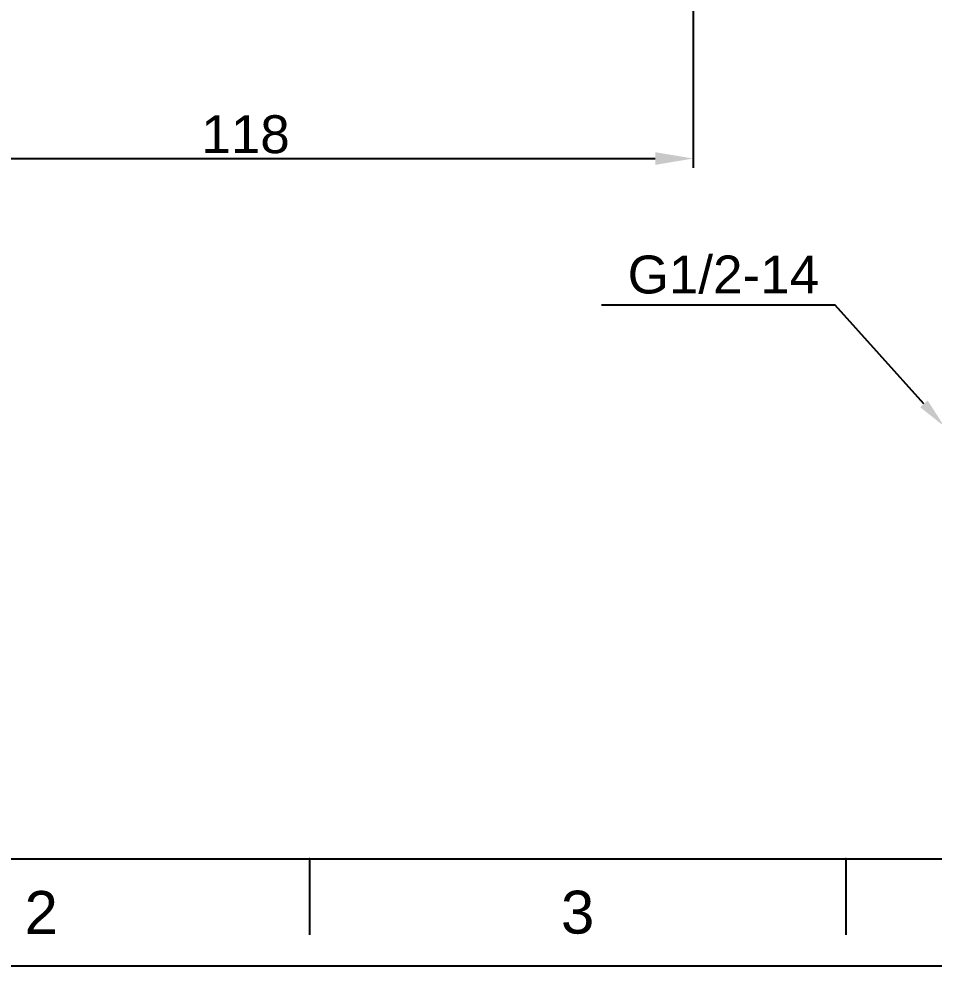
# Model space of a CAD drawing. Header units: millimetres. Extents: x 645 to 1239, y -1145 to -725.
# Drawn here: x 762 to 882.6, y -1144.5 to -1019.6 of the extents above; entities that cross this region are included whole.
import ezdxf

# ---------------------------------------------------------------- set-up
doc = ezdxf.new("R2010")
doc.units = ezdxf.units.MM
doc.header["$LTSCALE"] = 0.1
doc.layers.add('DIM', color=3, linetype='Continuous')
doc.styles.get("Standard").update_dxf_attribs({"font": 'arial.ttf'})
doc.dimstyles.new('ISO-25', dxfattribs={"dimtxt": 2.5, "dimasz": 2.5, "dimexe": 1.25, "dimexo": 0.625, "dimtad": 1, "dimdec": 1, "dimtxsty": 'Standard', "dimcen": 2.5, "dimadec": 0, "dimazin": 0, "dimtfac": 1, "dimtdec": 1, "dimtmove": 0, "dimatfit": 3, "dimfxl": 1, "dimarcsym": 0})

# ---------------------------------------------------------------- blocks, each defined once
blk = doc.blocks.new('*D35')
at = {"layer": 'Defpoints', "color": 0, "transparency": 16777216}
for p in [(732.86, -1009.6), (850.86, -1009.6), (850.86, -1038.01)]:
    blk.add_point(p, dxfattribs=at)
at = {"layer": 'DIM', "color": 3, "lineweight": -2, "transparency": 16777216}
for p, q in [((732.86, -1010.23), (732.86, -1039.26)), ((850.86, -1010.23), (850.86, -1039.26)), ((737.86, -1038.01), (845.86, -1038.01))]:
    blk.add_line(p, q, dxfattribs=at)
at = {"layer": 'DIM', "color": 3, "transparency": 16777216}
for points in [[(737.86, -1037.18), (737.86, -1038.85), (732.86, -1038.01)], [(845.86, -1037.18), (845.86, -1038.85), (850.86, -1038.01)]]:
    blk.add_solid(points, dxfattribs=at)
at = {"layer": 'DIM', "color": 3, "transparency": 16777216, "insert": (791.86, -1034.84), "char_height": 5, "attachment_point": 5}
blk.add_mtext('118', dxfattribs=at)

msp = doc.modelspace()

# ---------------------------------------------------------------- linework, layer by layer
for p, q in [((658.86, -1130.38), (1224.52, -1130.38)), ((800.28, -1130.38), (800.28, -1140.38)), ((870.98, -1130.38), (870.98, -1140.38))]:
    msp.add_line(p, q)
msp.add_lwpolyline([(644.72, -724.52), (1238.66, -724.52), (1238.66, -1144.52), (644.72, -1144.52)], close=True)
for p in [(800.28, -1130.38), (870.98, -1130.38)]:
    msp.add_point(p)
at = {"layer": 'DIM', "linetype": 'ByBlock', "lineweight": -2}
msp.add_line((869.56, -1057.36, 0), (838.76, -1057.36, 0), dxfattribs=at)
at = {"layer": 'DIM', "linetype": 'ByBlock', "lineweight": -2, "elevation": 0}
msp.add_lwpolyline([(881.28, -1070.36), (869.56, -1057.36)], dxfattribs=at)
at = {"layer": 'DIM'}
msp.add_solid([(881.77, -1069.92, 0), (883.95, -1073.33, 0), (880.78, -1070.81, 0)], dxfattribs=at)

# ---------------------------------------------------------------- texts
at = {"char_height": 5.66, "attachment_point": 5}
for s, insert in [('2', (764.92, -1137.45)), ('3', (835.63, -1137.45))]:
    msp.add_mtext_dynamic_manual_height_columns(s, width=50, gutter_width=12.5, heights=[0], dxfattribs=dict(at, insert=insert))
at = {"layer": 'DIM', "insert": (867.46, -1050.81, 0), "char_height": 5, "attachment_point": 3}
msp.add_mtext('G1/2-14', dxfattribs=at)

# ---------------------------------------------------------------- dimensions: what is measured, and where the dimension line sits
at = {"layer": 'DIM', "color": 7}
dim = msp.add_linear_dim(base=(850.86, -1038.01), p1=(732.86, -1009.6), p2=(850.86, -1009.6), dimstyle='ISO-25', override={"dimtxt": 5, "dimasz": 5, "dimcen": 5, "dimclrd": 3, "dimclre": 3, "dimclrt": 3, "dimfxl": 1.25}, dxfattribs=at)
dim.commit()
dim.dimension.update_dxf_attribs({"geometry": '*D35', "text_midpoint": (791.86, -1034.84)})

doc.saveas('drawing.dxf')
